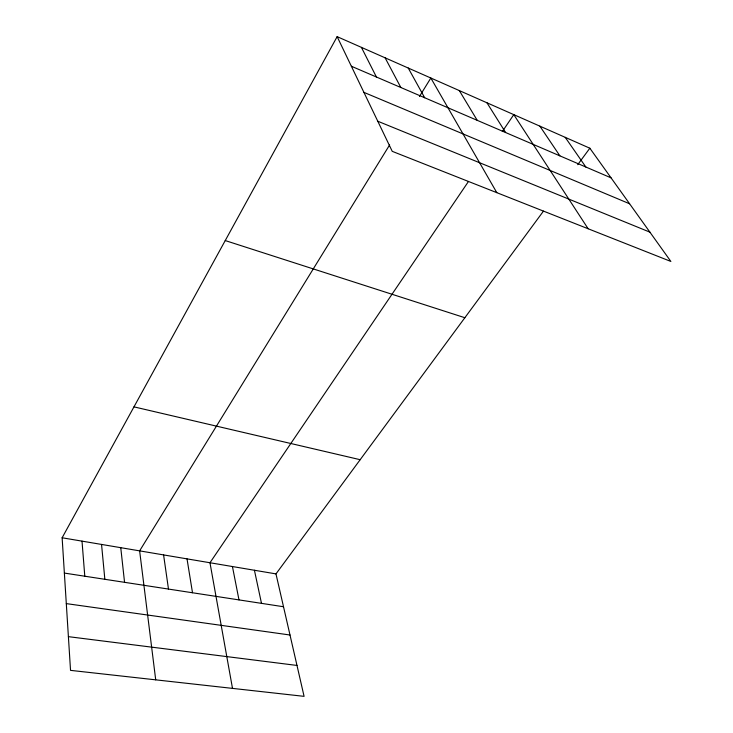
<?xml version="1.0" encoding="UTF-8"?>
<svg xmlns="http://www.w3.org/2000/svg" width="733" height="733" viewBox="0 0 733 733"><rect width="100%" height="100%" fill="white"/><g stroke="black" fill="none" stroke-linecap="round" stroke-linejoin="round"><path stroke-width="1.1" d="M543.465 211.113L275.974 573.893L304.085 696.35L70.533 670.365L62.131 537.775L337.143 36.65L589.845 148.213L670.869 261.452L392.237 151.337L337.143 36.65M389.608 144.96L139.627 550.859L155.708 679.839M419.478 96.472L430.839 78.019L496.818 192.669M468.469 181.472L209.968 562.742L232.498 688.388M502.307 131.564L513.787 114.632L588.141 228.76M577.705 164.678L589.845 148.213M68.398 636.656L296.993 665.445M66.309 603.616L290.002 635.007M64.367 573.078L283.515 606.741M62.131 537.775L275.974 573.893M133.974 406.861L360.169 459.701M225.242 240.561L464.859 317.719M377.779 121.229L649.905 232.15M363.916 92.367L629.601 203.774M351.354 66.236L611.047 177.844M565.207 137.328L585.841 167.014M539.864 126.14L559.893 155.854M486.95 102.785L505.623 132.536M459.316 90.58L477.229 120.331M408.244 68.041L424.691 97.755M385.109 57.825L400.85 87.502M361.415 47.37L376.414 77.002M254.424 570.247L261.489 603.351M232.434 566.536L238.985 599.896M187.025 558.867L192.504 592.759M163.587 554.908L168.48 589.066M120.753 547.67L124.555 582.323M101.548 544.427L104.846 579.299M82.014 541.128L84.79 576.211"/></g></svg>
